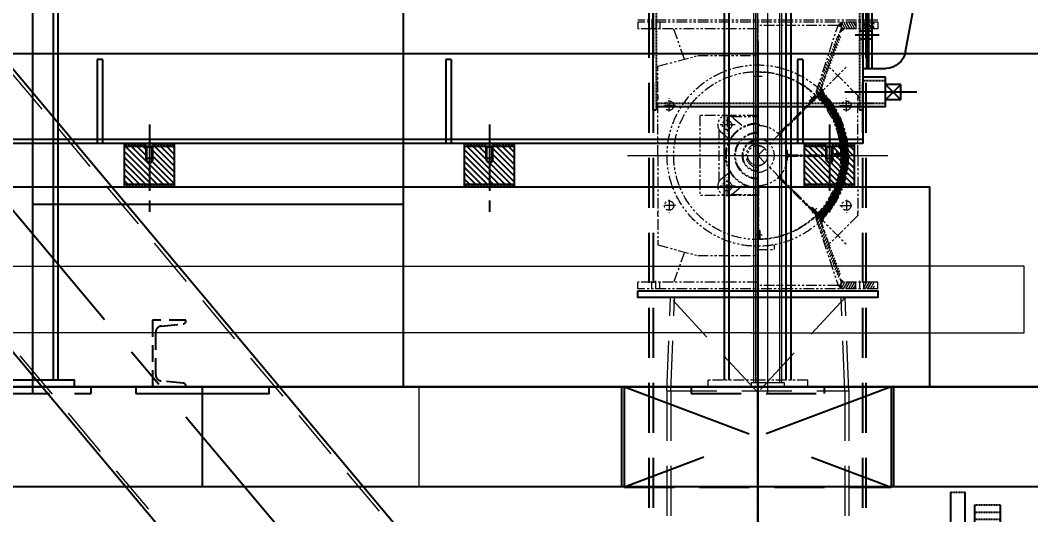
# Model space of a CAD drawing. Header units: millimetres. Extents: x -243837 to -5443, y 40 to 285140.
# Drawn here: x -192116 to -190600, y 128350 to 129092 of the extents above; entities that cross this region are included whole.
import ezdxf

# ---------------------------------------------------------------- set-up
doc = ezdxf.new("R2010")
doc.units = ezdxf.units.MM
for name, pattern in [('0', [0]), ('CENTER', [50.8, 31.75, -6.35, 6.35, -6.35]), ('CENTER2', [1.125, 0.75, -0.125, 0.125, -0.125]), ('HIDDEN', [0.375, 0.25, -0.125]), ('HIDDEN2', [0.1875, 0.125, -0.0625]), ('PHANTOM', [63.5, 31.75, -6.35, 6.35, -6.35, 6.35, -6.35]), ('PHANTOM2', [1.25, 0.625, -0.125, 0.125, -0.125, 0.125, -0.125])]:
    doc.linetypes.add(name, pattern=pattern)
for name, color, linetype, lineweight in [('CEN', 1, 'CENTER', 9), ('OD-44.45NB PIPE', 30, 'Continuous', 13), ('R- PHANTOM', 3, 'PHANTOM', 9), ('R-CENTER', 1, 'CENTER2', 5), ('R-OBJECT', 2, 'Continuous', 20), ('sheet BORDER', 253, 'Continuous', 13)]:
    doc.layers.add(name, color=color, linetype=linetype, lineweight=lineweight)
for name, color, linetype in [('center', 1, 'CENTER2'), ('LA', 2, 'Continuous'), ('M_CENTERLINE', 4, 'CENTER'), ('M_HATCH', 8, 'Continuous'), ('M_HID', 3, 'HIDDEN2'), ('M_VIS', 2, 'Continuous'), ('MEC10CEN', 1, 'CENTER'), ('MEC10PHA2', 251, 'PHANTOM2'), ('MEC20CEN2', 1, 'CENTER2'), ('object', 4, 'Continuous'), ('object line', 4, 'Continuous')]:
    doc.layers.add(name, color=color, linetype=linetype)
doc.styles.add('KA', font='romans.shx', dxfattribs={"width": 0.7})
doc.dimstyles.new('rakesh$0', dxfattribs={"dimscale": 160, "dimtxt": 2.5, "dimasz": 1, "dimexe": 0.8, "dimexo": 0.8, "dimgap": 1, "dimtad": 1, "dimdec": 0, "dimzin": 0, "dimdsep": 46, "dimtxsty": 'KA', "dimblk": 'OBLIQUE', "dimcen": 1.5, "dimclrd": 1, "dimclre": 1, "dimclrt": 2, "dimadec": 0, "dimazin": 0, "dimtfac": 1, "dimtdec": 0, "dimtmove": 0, "dimatfit": 2, "dimfxl": 1, "dimtolj": 1, "dimtzin": 0, "dimlwd": -1, "dimlwe": -1, "dimarcsym": 1})
pattern_1 = [(45, (-145750.466, -22858.6535), (-2.24506403, 2.24506403), [])]

# ---------------------------------------------------------------- blocks, each defined once
blk = doc.blocks.new('A$C1CAE5781')
at = {"layer": 'MEC10PHA2'}
for p, q in [((-209.8, -162.9), (-209.8, 234.4)), ((-209.8, 234.4), (-188.3, 234.4)), ((-188.3, -162.9), (-188.3, 234.4)), ((188.3, -162.9), (188.3, 234.4)), ((209.8, 234.4), (188.3, 234.4)), ((209.8, -162.9), (209.8, 234.4)), ((135.2, -57.6), (135.2, 215.4)), ((173.6, 215.4), (135.2, 215.4)), ((173.6, -57.6), (173.6, 215.4)), ((173.6, 204.6), (135.2, 204.6)), ((-135.2, -27.8), (-135.2, 185.7)), ((-122.3, 185.7), (-135.2, 185.7)), ((-122.3, -27.8), (-122.3, 185.7)), ((122.3, -27.8), (122.3, 185.7)), ((122.3, 185.7), (135.2, 185.7)), ((122.3, 185.7), (135.2, 185.7)), ((173.6, 193.8), (135.2, 193.8)), ((173.6, 183), (135.2, 183)), ((173.6, 172.2), (135.2, 172.2)), ((-33.2, 138.8), (-111.2, 164.3)), ((33.2, 138.8), (111.2, 164.3)), ((173.6, 161.4), (135.2, 161.4)), ((173.6, 150.5), (135.2, 150.5)), ((173.6, 139.7), (135.2, 139.7)), ((-29.5, 133.7), (-29.5, 24.2)), ((29.5, 133.7), (29.5, 24.2)), ((173.6, 128.9), (135.2, 128.9)), ((249, 122.6), (254.4, 122.6)), ((249, -10.1), (249, 122.6)), ((254.4, 122.6), (276, 101)), ((303.1, 122.6), (281.4, 101)), ((308.5, 122.6), (303.1, 122.6)), ((308.5, -10.1), (308.5, 122.6)), ((173.6, 118.1), (135.2, 118.1)), ((173.6, 107.3), (135.2, 107.3)), ((259.8, -10.1), (259.8, 117.2)), ((270.6, -10.1), (270.6, 106.4)), ((286.8, -10.1), (286.8, 106.4)), ((297.6, -10.1), (297.6, 117.2)), ((-219.4, 55.9), (-219.4, 102)), ((-209.8, 102), (-219.4, 102)), ((-135.2, 91.4), (-188.3, 91.4)), ((-18.7, 100.9), (-29.5, 100.9)), ((-18.7, 100.9), (-18.7, 57)), ((18.7, 100.9), (18.7, 57)), ((18.7, 100.9), (29.5, 100.9)), ((173.6, 96.5), (135.2, 96.5)), ((276, 101), (278.7, 101)), ((276, -10.1), (276, 101)), ((281.4, 101), (278.7, 101)), ((281.4, -10.1), (281.4, 101)), ((162.5, 78.9), (-221.7, 78.9)), ((173.6, 85.6), (135.2, 85.6)), ((-135.2, 66.5), (-188.3, 66.5)), ((173.6, 74.8), (135.2, 74.8)), ((173.6, 64), (135.2, 64)), ((-209.8, 55.9), (-219.4, 55.9)), ((-18.7, 57), (-29.5, 57)), ((18.7, 57), (29.5, 57)), ((173.6, 53.2), (135.2, 53.2)), ((173.6, 42.4), (135.2, 42.4)), ((173.6, 31.5), (135.2, 31.5)), ((-33.2, 19.1), (-111.2, -6.4)), ((33.2, 19.1), (111.2, -6.4)), ((173.6, 20.7), (135.2, 20.7)), ((56.8, 0), (-56.8, 0)), ((-56.8, 0), (-56.8, -10.8)), ((56.8, 0), (56.8, -10.8)), ((173.6, 9.9), (135.2, 9.9)), ((233.1, 14.9), (209.8, 14.9)), ((233.1, -35), (233.1, 14.9)), ((308.5, -10.1), (308.5, 0.8)), ((308.5, 0.8), (316, 0.8)), ((56.8, -10.8), (-56.8, -10.8)), ((173.6, -0.9), (135.2, -0.9)), ((173.6, -11.7), (135.2, -11.7)), ((200.4, -10.1), (332.5, -10.1)), ((209.8, -4.7), (249, -4.7)), ((249, -10.1), (249, -142.7)), ((259.8, -10.1), (259.8, -137.3)), ((270.6, -10.1), (270.6, -126.5)), ((276, -10.1), (276, -121.1)), ((281.4, -10.1), (281.4, -121.1)), ((286.8, -10.1), (286.8, -126.5)), ((297.6, -10.1), (297.6, -137.3)), ((308.5, -4.7), (316, -4.7)), ((308.5, -10.1), (308.5, -142.7)), ((308.5, -10.1), (308.5, -20.9)), ((317.1, -10.1), (317.1, -2)), ((317.1, -10.1), (317.1, -18.2)), ((-122.3, -27.8), (-135.2, -27.8)), ((-122.3, -21.8), (-122.3, -27.8)), ((122.3, -21.8), (122.3, -27.8)), ((122.3, -27.8), (135.2, -27.8)), ((173.6, -22.5), (135.2, -22.5)), ((209.8, -15.4), (249, -15.4)), ((308.5, -15.5), (316, -15.5)), ((308.5, -20.9), (316, -20.9)), ((173.6, -33.4), (135.2, -33.4)), ((173.6, -44.2), (135.2, -44.2)), ((233.1, -35), (209.8, -35)), ((233.1, -57.6), (-233.1, -57.6)), ((-233.1, -57.6), (-233.1, -75.6)), ((-223.6, -66.6), (-223.6, -53.6)), ((-209.8, -49.3), (-221.9, -49.3)), ((-209.8, -57.9), (-221.9, -57.9)), ((-209.8, -66.6), (-209.8, -49.3)), ((173.6, -55), (135.2, -55)), ((209.8, -66.6), (209.8, -49.3)), ((209.8, -49.3), (221.9, -49.3)), ((209.8, -57.9), (221.9, -57.9)), ((223.6, -66.6), (223.6, -53.6)), ((233.1, -57.6), (233.1, -75.6)), ((233.1, -75.6), (-233.1, -75.6)), ((-223.6, -66.6), (-223.6, -79.5)), ((-209.8, -75.2), (-221.9, -75.2)), ((-209.8, -66.6), (-209.8, -83.9)), ((-24.5, -107.1), (0, -66.6)), ((24.5, -107.1), (0, -66.6)), ((209.8, -66.6), (209.8, -83.9)), ((209.8, -75.2), (221.9, -75.2)), ((223.6, -66.6), (223.6, -79.5)), ((-209.8, -83.9), (-221.9, -83.9)), ((209.8, -83.9), (221.9, -83.9)), ((-188.3, -98.3), (-61.1, -98.3)), ((-170.8, -139.3), (-170.8, -98.3)), ((-166.1, -139.3), (-166.1, -98.3)), ((-61.1, -98.3), (-61.1, -139.3)), ((-61.1, -103.1), (-24.5, -113.9)), ((61.1, -103.1), (24.5, -113.9)), ((188.3, -98.3), (61.1, -98.3)), ((61.1, -98.3), (61.1, -139.3)), ((166.1, -139.3), (166.1, -98.3)), ((170.8, -139.3), (170.8, -98.3)), ((-230.9, -118.8), (-31.2, -118.8)), ((-217.1, -109.2), (-209.8, -109.2)), ((-217.1, -109.2), (-217.1, -128.4)), ((-24.5, -107.1), (-24.5, -153.9)), ((24.5, -107.1), (24.5, -153.9)), ((230.9, -118.8), (31.2, -118.8)), ((217.1, -109.2), (209.8, -109.2)), ((217.1, -109.2), (217.1, -128.4)), ((254.4, -142.7), (276, -121.1)), ((276, -121.1), (278.7, -121.1)), ((281.4, -121.1), (278.7, -121.1)), ((278.7, -121.1), (278.7, -134)), ((303.1, -142.7), (281.4, -121.1)), ((-217.1, -128.4), (-209.8, -128.4)), ((-61.1, -134.5), (-24.5, -123.7)), ((61.1, -134.5), (24.5, -123.7)), ((217.1, -128.4), (209.8, -128.4)), ((-188.3, -139.3), (-61.1, -139.3)), ((188.3, -139.3), (61.1, -139.3)), ((249, -142.7), (254.4, -142.7)), ((308.5, -142.7), (303.1, -142.7)), ((-209.8, -162.9), (-188.3, -162.9)), ((24.5, -153.9), (-24.5, -153.9)), ((-9.5, -153.9), (-9.5, -216.9)), ((9.5, -153.9), (9.5, -216.9)), ((209.8, -162.9), (188.3, -162.9)), ((278.7, -163.5), (278.7, -168.7)), ((-152.4, -176.1), (-152.4, -293.9)), ((-64.2, -176.1), (-152.4, -176.1)), ((-64.2, -176.1), (-64.2, -523.3)), ((-54.8, -176.1), (-54.8, -523.3)), ((64.2, -176.1), (-54.8, -176.1)), ((54.8, -176.1), (54.8, -523.3)), ((64.2, -176.1), (101.4, -176.1)), ((64.2, -176.1), (64.2, -523.3)), ((278.7, -198.3), (278.7, -204.6)), ((-136.9, -293.9), (-136.9, -217)), ((-136.9, -217), (-131.4, -217)), ((-131.4, -217), (-109.8, -238.6)), ((-126, -293.9), (-126, -222.4)), ((-82.8, -217), (-104.4, -238.6)), ((-88.2, -293.9), (-88.2, -222.4)), ((-77.4, -217), (-82.8, -217)), ((-77.4, -293.9), (-77.4, -217)), ((-9.5, -216.9), (-54.8, -216.9)), ((9.5, -216.9), (54.8, -216.9)), ((-115.2, -293.9), (-115.2, -233.2)), ((-109.8, -293.9), (-109.8, -238.6)), ((-109.8, -238.6), (-107.1, -238.6)), ((-104.4, -238.6), (-107.1, -238.6)), ((-104.4, -293.9), (-104.4, -238.6)), ((-99, -293.9), (-99, -233.2)), ((0, -235.8), (-54.8, -235.8)), ((0, -235.8), (54.8, -235.8)), ((278.7, -234.1), (278.7, -238.2)), ((278.7, -267.7), (278.7, -271.8)), ((196.7, -278.4), (196.7, -419)), ((-64.2, -293.9), (-152.4, -293.9)), ((-136.9, -349.7), (-136.9, -293.9)), ((-126, -349.7), (-126, -293.9)), ((-115.2, -349.7), (-115.2, -293.9)), ((-109.8, -349.7), (-109.8, -293.9)), ((-104.4, -349.7), (-104.4, -293.9)), ((-99, -349.7), (-99, -293.9)), ((-88.2, -349.7), (-88.2, -293.9)), ((-77.4, -349.7), (-77.4, -293.9)), ((-54.8, -302.4), (-64.2, -302.4)), ((-32.4, -290), (-35.5, -409.4)), ((-27.1, -290), (-30.3, -409.4)), ((-16.4, -291.1), (-19.5, -410.5)), ((18.6, -302.4), (-16.7, -302.4)), ((18.9, -290), (15.8, -409.4)), ((41, -290.9), (37.9, -410.3)), ((54.8, -301.4), (40.7, -302.4)), ((278.7, -301.3), (278.7, -302)), ((278.7, -331.5), (278.7, -340.8)), ((-145.5, -349.7), (-145.5, -341.6)), ((-136.9, -338.9), (-144.4, -338.9)), ((-136.9, -344.3), (-144.4, -344.3)), ((-136.9, -349.7), (-136.9, -338.9)), ((-28.8, -349.7), (-160.9, -349.7)), ((-145.5, -349.7), (-145.5, -357.8)), ((-136.9, -355.1), (-144.4, -355.1)), ((-136.9, -360.5), (-144.4, -360.5)), ((-136.9, -349.7), (-136.9, -482.3)), ((-136.9, -349.7), (-136.9, -360.5)), ((-126, -349.7), (-126, -476.9)), ((-115.2, -349.7), (-115.2, -466.1)), ((-109.8, -349.7), (-109.8, -460.7)), ((-104.4, -349.7), (-104.4, -460.7)), ((-99, -349.7), (-99, -466.1)), ((-88.2, -349.7), (-88.2, -476.9)), ((-77.4, -349.7), (-77.4, -482.3)), ((-54.8, -398.9), (-64.2, -398.9)), ((16, -398.9), (-19.2, -398.9)), ((54.8, -397.9), (38.2, -398.9)), ((-131.4, -482.3), (-109.8, -460.7)), ((-109.8, -460.7), (-107.1, -460.7)), ((-107.1, -460.7), (-107.1, -473.6)), ((-104.4, -460.7), (-107.1, -460.7)), ((-82.8, -482.3), (-104.4, -460.7)), ((-136.9, -482.3), (-131.4, -482.3)), ((-77.4, -482.3), (-82.8, -482.3)), ((-107.1, -503.1), (-107.1, -508.4)), ((64.2, -523.3), (-64.2, -523.3)), ((64.2, -523.3), (101.4, -523.3)), ((64.2, -523.3), (101.4, -523.3)), ((-107.1, -537.9), (-107.1, -544.2)), ((25.8, -557.8), (-25.8, -557.8)), ((-25.8, -557.8), (-16.8, -567.3)), ((25.8, -557.8), (16.8, -567.3)), ((-107.1, -573.7), (-107.1, -577.8)), ((16.8, -567.3), (-16.8, -567.3)), ((-107.1, -607.3), (-107.1, -611.4)), ((-107.1, -640.9), (-107.1, -641.6)), ((-107.1, -671.1), (-107.1, -680.4))]:
    blk.add_line(p, q, dxfattribs=at)
blk.add_circle((0, -435.5), 14.3, dxfattribs=at)
for centre, radius, start, end in [((-106.1, 179.7), 16.2, 180, 251.4615), ((106.1, 179.7), 16.2, 288.5385, 0), ((-34.9, 133.7), 5.41, 0, 71.4615), ((34.9, 133.7), 5.41, 108.5385, 180), ((-34.9, 24.2), 5.41, 288.5385, 0), ((34.9, 24.2), 5.41, 180, 251.4615), ((313.2, -2), 3.92, 316.3972, 43.6028), ((-106.1, -21.8), 16.2, 108.5385, 180), ((106.1, -21.8), 16.2, 0, 71.4615), ((303.1, -10.1), 14.1, 337.3801, 22.6199), ((313.2, -18.2), 3.92, 316.3972, 43.6028), ((-217.3, -66.6), 18.2, 150.3015, 209.6985), ((-217.4, -53.6), 6.27, 136.3972, 223.6028), ((-201.1, -66.6), 22.5, 157.3801, 202.6199), ((217.4, -53.6), 6.27, 316.3972, 43.6028), ((201.1, -66.6), 22.5, 337.3801, 22.6199), ((217.3, -66.6), 18.2, 330.3015, 29.6985), ((-217.4, -79.5), 6.27, 136.3972, 223.6028), ((217.4, -79.5), 6.27, 316.3972, 43.6028), ((297.4, -148.8), 23.8, 141.7803, 218.2197), ((260, -148.8), 23.8, 321.7803, 38.2197), ((93, -279.4), 103.6, 359.4522, 85.379), ((297.4, -183.5), 23.8, 141.7803, 218.2197), ((260, -183.5), 23.8, 321.7803, 38.2197), ((297.4, -219.3), 23.8, 141.7803, 218.2197), ((260, -219.3), 23.8, 321.7803, 38.2197), ((297.4, -252.9), 23.8, 141.7803, 218.2197), ((260, -252.9), 23.8, 321.7803, 38.2197), ((297.4, -286.5), 23.8, 141.7803, 218.2197), ((260, -286.5), 23.8, 321.7803, 38.2197), ((297.4, -316.7), 23.8, 141.7803, 218.2197), ((260, -316.7), 23.8, 321.7803, 38.2197), ((-141.6, -341.6), 3.92, 136.3972, 223.6028), ((-131.4, -349.7), 14.1, 157.3801, 202.6199), ((-141.6, -357.8), 3.92, 136.3972, 223.6028), ((93, -420), 103.6, 274.621, 0.5478), ((132.1, -522.8), 161.7, 151.5131, 192.5018), ((-132.1, -522.8), 161.7, 347.4982, 28.4869), ((-88.4, -488.4), 23.8, 141.7803, 218.2197), ((-125.8, -488.4), 23.8, 321.7803, 38.2197), ((-88.4, -523.1), 23.8, 141.7803, 218.2197), ((-125.8, -523.1), 23.8, 321.7803, 38.2197), ((-88.4, -558.9), 23.8, 141.7803, 218.2197), ((-125.8, -558.9), 23.8, 321.7803, 38.2197), ((-47.9, -536.5), 43.8, 274.3602, 315.2934), ((-5.7, -570.5), 22.7, 284.5991, 8.0393), ((-88.4, -592.5), 23.8, 141.7803, 218.2197), ((-125.8, -592.5), 23.8, 321.7803, 38.2197), ((0, -640), 74.6, 126.6708, 341.5371), ((0, -640), 47.5, 90, 351.4074), ((-88.4, -626.1), 23.8, 141.7803, 218.2197), ((-125.8, -626.1), 23.8, 321.7803, 38.2197), ((68.7, -656.3), 23.6, 44.7252, 157.0662), ((-88.4, -656.3), 23.8, 141.7803, 218.2197), ((-125.8, -656.3), 23.8, 321.7803, 38.2197), ((108.7, -670.5), 38.6, 127.0548, 169.7068)]:
    blk.add_arc(centre, radius, start, end, dxfattribs=at)
at = {"layer": 'MEC20CEN2'}
for p, q in [((0, -739.3), (0, 322.2)), ((243.4, -349.7), (-109.4, -349.7)), ((99.4, -640), (-111.9, -640))]:
    blk.add_line(p, q, dxfattribs=at)
blk = doc.blocks.new('_Oblique')
at = {"color": 0, "linetype": 'ByBlock', "lineweight": -2}
blk.add_line((-0.5, -0.5), (0.5, 0.5), dxfattribs=at)
blk = doc.blocks.new('*D228')
at = {"layer": 'DEFPOINTS', "color": 0, "ltscale": 10, "transparency": 16777216}
for p in [(-191009.9, 127989.4), (-191009.9, 115545.1, -13.1), (-108009.9, 113403.9)]:
    blk.add_point(p, dxfattribs=at)
at = {"layer": 'R-OBJECT', "color": 1, "ltscale": 10, "transparency": 16777216}
for p, q in [((-191009.9, 115673.1), (-191009.9, 128181.4)), ((-108009.9, 113531.9), (-108009.9, 128181.4)), ((-108009.9, 127989.4), (-191009.9, 127989.4))]:
    blk.add_line(p, q, dxfattribs=at)
at = {"layer": 'R-OBJECT', "color": 1, "ltscale": 10, "transparency": 16777216, "xscale": 160, "yscale": 160, "zscale": 160, "rotation": 180}
blk.add_blockref('_Oblique', (-191009.9, 127989.4), dxfattribs=at)
at = {"layer": 'R-OBJECT', "color": 1, "ltscale": 10, "transparency": 16777216, "xscale": 160, "yscale": 160, "zscale": 160}
blk.add_blockref('_Oblique', (-108009.9, 127989.4), dxfattribs=at)
at = {"layer": 'R-OBJECT', "color": 2, "ltscale": 10, "transparency": 16777216, "insert": (-149509.9, 128349.4), "char_height": 400, "attachment_point": 5, "style": 'KA'}
blk.add_mtext('\\A1;83000', dxfattribs=at)
blk = doc.blocks.new('A$C0F2A3972')
at = {"layer": 'CEN'}
for p, q in [((-157.5, -1934.2), (-157.5, -1921.3)), ((157.5, -1934.2), (157.5, -1921.3))]:
    blk.add_line(p, q, dxfattribs=at)
blk = doc.blocks.new('A$C14590EE7')
at = {"layer": 'M_HATCH'}
h = blk.add_hatch(dxfattribs=at)
h.set_pattern_fill('ANSI31', color=8, scale=25, style=0)
h.set_pattern_definition([(135, (657.2017, 526.443), (2.209709, 2.209709), [])])
h.paths.add_polyline_path([(5.9, -4), (37.5, -4), (37.5, 0), (5.9, 0)])
h.paths.add_polyline_path([(-37.5, 0), (-37.5, -4), (-5.9, -4), (-5.9, 0)])
h = blk.add_hatch(dxfattribs=at)
h.set_pattern_fill('ANSI31', color=8, scale=50, angle=90, style=0)
h.set_pattern_definition([(45, (657.202, 533.443), (4.419417, -4.419417), [])])
h.paths.add_polyline_path([(37.5, -4), (37.5, -61), (0, -61), (0, -29.9), (4, -27), (5, -22), (5, -4)])
h.paths.add_polyline_path([(-37.5, -4), (-5, -4), (-5, -22), (-4, -27), (0, -29.9), (0, -61), (-37.5, -61)])
h = blk.add_hatch(dxfattribs=at)
h.set_pattern_fill('ANSI31', color=8, scale=25, style=0)
h.set_pattern_definition([(135, (930.6763, 627.6788), (2.209709, 2.209709), [])])
h.paths.add_polyline_path([(0, -61), (0, -65), (-37.5, -65), (-37.5, -61)])
h.paths.add_polyline_path([(37.5, -65), (37.5, -61), (0, -61), (0, -65)])
at = {"color": 8, "linetype": 'CENTER', "ltscale": 3}
blk.add_line((0, 28.8), (0, -102.5), dxfattribs=at)
at = {"layer": 'M_VIS', "color": 8}
for p, q in [((-37.5, -65), (-37.5, 0)), ((37.5, 0), (-37.5, 0)), ((-5.9, -4), (-5.9, 0)), ((5.9, -4), (5.9, 0)), ((37.5, -65), (37.5, 0)), ((37.5, -4), (-37.5, -4)), ((-5, -22), (-5, -4)), ((-4, -5), (-5, -4)), ((-4, -27), (-4, -5)), ((4, -5), (-4, -5)), ((4, -5), (5, -4)), ((4, -27), (4, -5)), ((5, -22), (5, -4)), ((5, -22), (-5, -22)), ((-5, -22), (-4, -27)), ((4, -27), (-4, -27)), ((-4, -27), (0, -29.9)), ((4, -27), (0, -29.9)), ((4, -27), (5, -22)), ((37.5, -61), (-37.5, -61)), ((37.5, -65), (-37.5, -65))]:
    blk.add_line(p, q, dxfattribs=at)
blk = doc.blocks.new('A$C73B47866')
blk.add_lwpolyline([(643, 0), (2473, 0), (2473, 300), (643, 300)], close=True)
at = {"layer": 'M_CENTERLINE', "color": 1, "linetype": 'CENTER', "ltscale": 15}
blk.add_line((900.5, 1852), (900.5, 0), dxfattribs=at)
at = {"layer": 'M_CENTERLINE', "linetype": 'CENTER', "ltscale": 3.5}
for p, q in [((718.4, 527.8), (754.3, 527.8)), ((661.6, 442.1), (770, 442.1)), ((793, 391.8), (793, 293.9)), ((1303, 391.8), (1303, 293.9)), ((1813, 391.8), (1813, 293.9))]:
    blk.add_line(p, q, dxfattribs=at)
at = {"layer": 'M_HID'}
for p, q in [((748, 1702), (748, 415)), ((1053, 1702), (1053, 415)), ((729, 533.8), (748, 533.8)), ((729, 521.8), (748, 521.8)), ((708.7, 459), (743, 459)), ((708.7, 425), (743, 425)), ((728, 425), (1053, 425))]:
    blk.add_line(p, q, dxfattribs=at)
at = {"layer": 'M_VIS'}
for p, q in [((743, 1696), (743, 365)), ((1058, 1696), (1058, 415)), ((729, 477.8), (729, 860)), ((734, 477.8), (734, 860.1)), ((737, 477.8), (737, 860.2)), ((678.9, 503), (620.5, 810)), ((833, 491), (833, 365)), ((833, 491), (841, 491)), ((841, 491), (841, 365)), ((1360.5, 491), (1360.5, 365)), ((1360.5, 491), (1368.5, 491)), ((1368.5, 491), (1368.5, 365)), ((1883.3, 491), (1883.3, 365)), ((1883.3, 491), (1891.3, 491)), ((1891.3, 491), (1891.3, 365)), ((743, 477.8), (708.5, 477.8)), ((708.7, 464.4), (743, 464.4)), ((708.7, 420), (708.7, 464.4)), ((685.7, 453.6), (708.7, 453.6)), ((685.7, 430.5), (708.7, 453.6)), ((685.7, 453.6), (708.7, 430.5)), ((685.7, 430.5), (685.7, 453.6)), ((708.7, 430.5), (708.7, 453.6)), ((685.7, 430.5), (708.7, 430.5)), ((708.7, 420), (743, 420)), ((728, 420), (1053, 420)), ((743, 415), (748, 415)), ((1053, 415), (1058, 415)), ((743, 371), (2400.7, 371)), ((743, 365), (2400.7, 365))]:
    blk.add_line(p, q, dxfattribs=at)
blk.add_arc((708.5, 507.8), 30, 189.3365, 270, dxfattribs=at)
at = {"layer": 'M_CENTERLINE'}
for p in [(793, 365), (1303, 365), (1813, 365)]:
    blk.add_blockref('A$C14590EE7', p, dxfattribs=at)
blk = doc.blocks.new('A$C079E31C2')
at = {"layer": 'R- PHANTOM', "ltscale": 0.5}
h = blk.add_hatch(color=7, dxfattribs=at)
h.paths.add_polyline_path([(1827.5, 697.3), (1823, 692.3), (1827.5, 690.5)])
h.paths.add_polyline_path([(1832.3, 687.3), (1827.5, 687.3), (1825.7, 682.5)])
h = blk.add_hatch(dxfattribs=at)
h.set_pattern_fill('ANSI31', angle=75, style=0)
h.set_pattern_definition([(120, (-151911.6498, 6467.9016), (-2.74963066, -1.5875), [])])
h.paths.add_polyline_path([(1849.5, 687.3), (1849.5, 697.3), (1827.5, 697.3), (1827.5, 687.3)])
h.paths.add_polyline_path([(1877.5, 687.3), (1877.5, 697.3), (1861.5, 697.3), (1861.5, 687.3)])
h = blk.add_hatch(dxfattribs=at)
h.set_pattern_fill('ANSI31', angle=75, style=0)
h.set_pattern_definition([(120, (-151911.6498, 6455.4016), (-2.74963066, -1.5875), [])])
h.paths.add_polyline_path([(1827.5, 674.8), (1827.5, 678), (1823, 679.8), (1805.7, 634), (1810.4, 629.3)])
h.paths.add_polyline_path([(1810.4, 629.3), (1805.7, 634), (1792.6, 599.1, -0.012023), (1797.4, 594.6)])
h.paths.add_polyline_path([(1797.4, 594.6, 0.012023), (1792.6, 599.1), (1790.1, 592.5), (1795.9, 590.6)])
h = blk.add_hatch(dxfattribs=at)
h.set_pattern_fill('ANSI31', style=0)
h.set_pattern_definition(pattern_1)
h.paths.add_polyline_path([(1703.5, 615.9), (1702.5, 615.9), (1702.5, 542.2, -0.005788), (1703.5, 542.2)])
h.paths.add_polyline_path([(1703.5, 622.2, 0.002083), (1702.5, 622.2), (1702.5, 615.9), (1703.5, 615.9)])
h = blk.add_hatch(color=7, dxfattribs=at)
h.paths.add_polyline_path([(1795.9, 590.6), (1790.1, 592.5), (1791.6, 586.3)])
h.paths.add_polyline_path([(1798.7, 598.1), (1797.4, 594.6, -0.01327), (1802.4, 589.5)])
h = blk.add_hatch(dxfattribs=at)
h.set_pattern_fill('ANSI31', scale=0.5, angle=75, style=0)
h.set_pattern_definition([(120, (-145803.2937, 8212.8236), (-1.374815329, -0.79375), [])])
h.paths.add_polyline_path([(1821, 564), (1812.3, 559.1, -0.129021), (1828.5, 497.2), (1838.5, 497.2, 0.129021)])
h.paths.add_polyline_path([(1798.7, 593.4), (1791.6, 586.3, -0.068142), (1812.3, 559.1), (1821, 564, 0.068142)])
h = blk.add_hatch(dxfattribs=at)
h.set_pattern_fill('ANSI31', angle=45, style=0)
h.set_pattern_definition([(90, (-119831.4206, -20373.516), (-3.175, 2e-16), [])])
h.paths.add_polyline_path([(1785.7, 581.9), (1733.6, 529.7, -0.005788), (1734.3, 529), (1786.5, 581.2)])
h.paths.add_polyline_path([(1786.5, 581.2), (1734.3, 529, -0.005788), (1735, 528.3), (1787.2, 580.4)])
h = blk.add_hatch(dxfattribs=at)
h.set_pattern_fill('ANSI31', scale=0.520833, angle=45, style=0)
h.set_pattern_definition([(90, (-135542.539, 8793.3567), (-1.653645833, 1e-16), [])])
h.paths.add_polyline_path([(1788.7, 587.8), (1784.2, 583.4), (1785.7, 581.9), (1790.2, 586.3, 0.004167)])
h.paths.add_polyline_path([(1784.2, 583.4), (1779.8, 579), (1781.3, 577.5), (1785.7, 581.9)])
for points in [[(1705.4, 542.1, 0.010211), (1703.5, 542.2), (1703.5, 545.4)], [(1735.9, 532), (1732.2, 531, -0.010211), (1733.6, 529.7)], [(1736.3, 526.9, 0.010211), (1735, 528.3), (1737.3, 530.6)], [(1750.7, 498.2), (1747.4, 500.1, -0.010211), (1747.5, 498.2)], [(1747.4, 494.3, 0.010211), (1747.5, 496.2), (1750.7, 496.2)], [(1732.2, 463.4, 0.010211), (1733.6, 464.7), (1735.9, 462.4)], [(1737.3, 463.8), (1736.3, 467.5, -0.010211), (1735, 466.1)], [(1703.5, 449), (1705.4, 452.3, -0.010211), (1703.5, 452.2)]]:
    blk.add_hatch(color=7, dxfattribs=at).paths.add_polyline_path(points)
h = blk.add_hatch(dxfattribs=at)
h.set_pattern_fill('ANSI31', style=0)
h.set_pattern_definition(pattern_1)
h.paths.add_polyline_path([(1821.2, 498.2), (1747.5, 498.2, -0.005788), (1747.5, 497.2), (1821.2, 497.2)])
h.paths.add_polyline_path([(1821.2, 497.2), (1747.5, 497.2, -0.005788), (1747.5, 496.2), (1821.2, 496.2)])
h = blk.add_hatch(dxfattribs=at)
h.set_pattern_fill('ANSI31', scale=0.5, angle=75, style=0)
h.set_pattern_definition([(240, (-145803.2937, 11129.1178), (-1.374815329, 0.79375), [])])
h.paths.add_polyline_path([(1821, 430.4), (1812.3, 435.3, 0.129021), (1828.5, 497.2), (1838.5, 497.2, -0.129021)])
h.paths.add_polyline_path([(1798.7, 401), (1791.6, 408.1, 0.068142), (1812.3, 435.3), (1821, 430.4, -0.068142)])
h = blk.add_hatch(dxfattribs=at)
h.set_pattern_fill('ANSI31', scale=0.520833, style=0)
h.set_pattern_definition([(45, (-136235.8109, 8874.8783), (-1.169304182, 1.169304182), [])])
h.paths.add_polyline_path([(1827.5, 500.3), (1821.2, 500.3), (1821.2, 498.2), (1827.5, 498.2, 0.004167)])
h.paths.add_polyline_path([(1821.2, 500.3), (1815, 500.3), (1815, 498.2), (1821.2, 498.2)])
h = blk.add_hatch(dxfattribs=at)
h.set_pattern_fill('ANSI31', angle=-45, style=0)
h.set_pattern_definition([(360, (-165835.2564, -6288.3784), (1e-15, 3.175), [])])
h.paths.add_polyline_path([(1787.2, 414), (1735, 466.1, -0.005788), (1734.3, 465.4), (1786.5, 413.2)])
h.paths.add_polyline_path([(1786.5, 413.2), (1734.3, 465.4, -0.005788), (1733.6, 464.7), (1785.7, 412.5)])
h = blk.add_hatch(dxfattribs=at)
h.set_pattern_fill('ANSI31', angle=-90, style=0)
h.set_pattern_definition([(315, (-168320.394, 19630.667), (2.24506403, 2.24506403), [])])
h.paths.add_polyline_path([(1703.5, 378.5), (1703.5, 452.2, -0.005788), (1702.5, 452.2), (1702.5, 378.5)])
h.paths.add_polyline_path([(1702.5, 378.5), (1702.5, 452.2, -0.005788), (1701.5, 452.2), (1701.5, 378.5)])
h = blk.add_hatch(dxfattribs=at)
h.set_pattern_fill('ANSI31', scale=0.520833, angle=-45, style=0)
h.set_pattern_definition([(360, (-136668.3837, 9422.74), (4e-16, 1.653645833), [])])
h.paths.add_polyline_path([(1793.1, 411), (1788.7, 415.4), (1787.2, 414), (1791.6, 409.5, 0.004167)])
h.paths.add_polyline_path([(1788.7, 415.4), (1784.3, 419.9), (1782.8, 418.4), (1787.2, 414)])
h = blk.add_hatch(color=7, dxfattribs=at)
h.paths.add_polyline_path([(1791.6, 408.1), (1790.1, 401.9), (1795.9, 403.8)])
h.paths.add_polyline_path([(1797.4, 399.8), (1798.7, 396.3), (1802.4, 404.9, -0.01327)])
h = blk.add_hatch(dxfattribs=at)
h.set_pattern_fill('ANSI31', angle=75, style=0)
h.set_pattern_definition([(240, (-151911.6498, 12886.54), (-2.74963066, 1.5875), [])])
h.paths.add_polyline_path([(1827.5, 319.6), (1827.5, 316.4), (1823, 314.6), (1805.7, 360.4), (1810.4, 365.1)])
h.paths.add_polyline_path([(1810.4, 365.1), (1805.7, 360.4), (1792.6, 395.3, 0.012023), (1797.4, 399.8)])
h.paths.add_polyline_path([(1797.4, 399.8, -0.012023), (1792.6, 395.3), (1790.1, 401.9), (1795.9, 403.8)])
h = blk.add_hatch(dxfattribs=at)
h.set_pattern_fill('ANSI31', scale=0.520833, angle=-90, style=0)
h.set_pattern_definition([(315, (-136586.8621, 10116.0119), (1.169304182, 1.169304182), [])])
h.paths.add_polyline_path([(1705.6, 372.2), (1705.6, 378.5), (1703.5, 378.5), (1703.5, 372.2, 0.004167)])
h.paths.add_polyline_path([(1705.6, 378.5), (1705.6, 384.7), (1703.5, 384.7), (1703.5, 378.5)])
h = blk.add_hatch(color=7, dxfattribs=at)
h.paths.add_polyline_path([(1827.5, 304.1), (1823, 302.3), (1827.5, 297.3)])
h.paths.add_polyline_path([(1825.7, 312.1), (1827.5, 307.3), (1832.3, 307.3)])
h = blk.add_hatch(dxfattribs=at)
h.set_pattern_fill('ANSI31', angle=75, style=0)
h.set_pattern_definition([(240, (-151911.6498, 12874.26), (-2.74963066, 1.5875), [])])
h.paths.add_polyline_path([(1827.5, 307.3), (1827.5, 297.3), (1849.5, 297.3), (1849.5, 307.3)])
h.paths.add_polyline_path([(1861.5, 307.3), (1861.5, 297.3), (1877.5, 297.3), (1877.5, 307.3)])
at = {"ltscale": 10}
for p, q in [((1652.5, 160.3, -29.5), (1652.4, 2619.7, -79.5)), ((1659.8, 160.3, -29.5), (1659.7, 2618.5, -79.5)), ((1745.2, 160.3, -29.5), (1745.1, 2618.5, -79.5)), ((1752.5, 160.3, -29.5), (1752.4, 2619.7, -77.6)), ((1717.3, -722.5, -169.4), (-267.8, 1643.2, -169.4)), ((1508.2, -898, -169.4), (-476.9, 1467.8, -169.4)), ((1702.5, 244.3, 0), (1702.5, 150.3, -20.5))]:
    blk.add_line(p, q, dxfattribs=at)
for p, q in [((645.4, 2471.4, -20.5), (645.4, 160.3, -20.5)), ((652.4, 2471.4, -20.5), (652.4, 160.3, -20.5))]:
    blk.add_line(p, q)
at = {"color": 1, "linetype": 'CENTER', "ltscale": 10}
for p, q in [((1701.9, -916.5, -169.4), (-897.5, 2181.4, -169.4)), ((1702.5, 2181.4, -22.6), (1702.5, -4021.6, -22.6)), ((869.7, 0.3, -1749.7), (869.7, 150.3, 0))]:
    blk.add_line(p, q, dxfattribs=at)
at = {"color": 3, "linetype": 'HIDDEN', "ltscale": 300}
for p, q in [((1539.3, 2181.4, -22.6), (1539.3, -3669.8, -22.6)), ((1545.5, 2181.4, -22.6), (1545.5, -3669.8, -22.6)), ((1859.5, 2181.4, -22.6), (1859.5, -3669.8, -22.6)), ((1864.5, 2181.4, -22.6), (1864.5, -3669.8, -22.6)), ((1502.5, 0, -1740.1), (1902.5, 0, -1740.1))]:
    blk.add_line(p, q, dxfattribs=at)
at = {"color": 8, "ltscale": 10}
blk.add_line((3298.5, 150.3, -20.5), (452.5, 150.3, -20.5), dxfattribs=at)
at = {"color": 3, "linetype": 'HIDDEN', "ltscale": 800}
for p, q in [((1502.5, 0, -1740.1), (1502.5, 150.3, 0)), ((1502.5, 150.3, 0), (1902.5, 0, -1740.1)), ((1902.5, 150.3, 0), (1502.5, 0, -1740.1)), ((1902.5, 150.3, 0), (1902.5, 0, -1740.1))]:
    blk.add_line(p, q, dxfattribs=at)
at = {"ltscale": 10, "elevation": 0}
blk.add_lwpolyline([(1522.5, 294.3), (1882.5, 294.3), (1882.5, 284.3), (1522.5, 284.3)], close=True, dxfattribs=at)
at = {"color": 3, "linetype": 'HIDDEN', "ltscale": 100, "elevation": 0}
blk.add_lwpolyline([(844.7, 250.3), (794.7, 250.3), (794.7, 150.3), (844.7, 150.3), (844.7, 151.4, 0.383864), (840.6, 155.9), (807.4, 159.3, -0.383864), (799.4, 168.3), (799.4, 232.3, -0.383864), (807.4, 241.3), (840.6, 244.8, 0.383864), (844.7, 249.2)], format="xyb", close=True, dxfattribs=at)
at = {"elevation": -20.5}
blk.add_lwpolyline([(477.5, 150.3), (677.5, 150.3), (677.5, 160.3), (477.5, 160.3)], close=True, dxfattribs=at)
at = {"color": 3, "linetype": 'HIDDEN', "ltscale": 300}
for points, elevation in [([(452.5, 140.3), (702.5, 140.3), (702.5, 150.3), (452.5, 150.3)], -20.5), ([(1602.5, 140.3), (1802.5, 140.3), (1802.5, 150.3), (1602.5, 150.3)], 0)]:
    blk.add_lwpolyline(points, close=True, dxfattribs=dict(at, elevation=elevation))
at = {"color": 8, "ltscale": 10, "elevation": 0}
blk.add_lwpolyline([(769.7, 140.3), (969.7, 140.3), (969.7, 150.3), (769.7, 150.3)], close=True, dxfattribs=at)
at = {"layer": 'CEN', "ltscale": 15}
blk.add_line((1702.5, 124.9, -29.5), (1702.4, 2900.3, -86.3), dxfattribs=at)
at = {"layer": 'CEN', "color": 1, "ltscale": 15}
blk.add_line((1507.2, 497.2, 0), (1897.8, 497.2, 0), dxfattribs=at)
at = {"layer": 'LA', "color": 3, "linetype": '0'}
for p, q in [((1170.5, 7213.4, -20.5), (1170.5, 150.3, -20.5)), ((614.5, 2471.4, -20.5), (614.5, 140.3, -20.5)), ((1170.5, 423.7, -20.5), (614.5, 423.7, -20.5))]:
    blk.add_line(p, q, dxfattribs=at)
at = {"layer": 'R- PHANTOM', "color": 7, "ltscale": 0.5}
for p, q in [((1882.5, 700.3, 0), (1522.5, 700.3, 0)), ((1849.5, 697.8, 0), (1849.5, 687.3, 0)), ((1882.5, 697.3, 0), (1522.5, 697.3, 0)), ((1522.5, 697.3, 0), (1522.5, 687.3, 0)), ((1702.5, 687.3, 0), (1522.5, 687.3, 0)), ((1543.5, 697.3, 0), (1543.5, 687.3, 0)), ((1549.5, 697.3, 0), (1549.5, 685.2, 0)), ((1555.5, 697.3, 0), (1555.5, 687.3, 0)), ((1592.5, 641.9, 0), (1576.5, 687.3, 0)), ((1702.5, 697.3, 0), (1702.5, 297.3, 0)), ((1702.5, 297.3, 0), (1702.5, 697.3, 0)), ((1702.5, 697.3, 0), (1702.5, 297.3, 0)), ((1823, 692.3, 0), (1702.5, 692.3, 0)), ((1790.1, 592.5, 0), (1823, 692.3, 0)), ((1795.9, 590.6, 0), (1827.5, 687.3, 0)), ((1823, 692.3, 0), (1827.5, 697.3, 0)), ((1823, 692.3, 0), (1827.5, 690.5, 0)), ((1825.7, 682.5, 0), (1832.3, 687.3, 0)), ((1827.5, 697.3, 0), (1827.5, 687.3, 0)), ((1882.5, 687.3, 0), (1827.5, 687.3, 0)), ((1855.5, 697.3, 0), (1855.5, 685.2, 0)), ((1861.5, 697.3, 0), (1861.5, 687.3, 0)), ((1882.5, 697.3, 0), (1882.5, 687.3, 0)), ((1552.5, 631.2, 0), (1612.5, 647.2, 0)), ((1612.5, 647.2, 0), (1702.5, 647.2, 0)), ((1552.5, 497.2, 0), (1552.5, 631.2, 0)), ((1702.5, 497.2, 0), (1836.7, 631.4, 0)), ((1702.5, 622.2, 0), (1702.5, 592.2, 0)), ((1703.5, 541.7, 0), (1703.5, 622.2, 0)), ((1852.5, 587.2, 0), (1810.4, 629.3, 0)), ((1709.2, 615.9, 0), (1695.6, 615.9, 0)), ((1795.9, 590.6, 0), (1790.1, 592.5, 0)), ((1790.1, 592.5, 0), (1791.6, 586.3, 0)), ((1791.6, 586.3, 0), (1798.7, 593.4, 0)), ((1798.7, 598.1, 0), (1802.4, 589.5, 0)), ((1552.5, 587.2, 0), (1552.5, 581.9, 0)), ((1569.5, 563.6, 0), (1569.5, 583.2, 0)), ((1733.2, 529.4, 0), (1790.2, 586.3, 0)), ((1734.7, 527.9, 0), (1791.6, 584.8, 0)), ((1779.8, 579, 0), (1788.7, 587.8, 0)), ((1781.3, 577.5, 0), (1779.8, 579, 0)), ((1788.7, 579, 0), (1781.6, 586, 0)), ((1835.5, 563.6, 0), (1835.5, 583.2, 0)), ((1852.5, 497.2, 0), (1852.5, 587.2, 0)), ((1852.5, 587.2, 0), (1852.5, 581.9, 0)), ((1579.2, 572.2, 0), (1560.7, 572.2, 0)), ((1825.8, 572.2, 0), (1844.3, 572.2, 0)), ((1702.5, 557.2, 0), (1615.5, 557.2, 0)), ((1615.5, 557.2, 0), (1615.5, 437.2, 0)), ((1656.5, 555.8, 0), (1656.5, 530, 0)), ((1662.9, 555.7, 0), (1702.5, 555.7, 0)), ((1666.6, 552.9, 0), (1681.3, 540.6, 0)), ((1668.5, 543.2, 0), (1644, 543.2, 0)), ((1644, 536.8, 0), (1644, 457.5, 0)), ((1646.7, 533.2, 0), (1660.7, 521.6, 0)), ((1703.5, 545.4, 0), (1705.4, 542.1, 0)), ((1735.9, 532, 0), (1732.2, 531, 0)), ((1737.3, 530.6, 0), (1736.3, 526.9, 0)), ((1821.2, 494.1, 0), (1821.2, 504.1, 0)), ((1552.5, 497.2, 0), (1552.5, 363.2, 0)), ((1702.5, 497.2, 0), (1836.7, 363, 0)), ((1747, 498.2, 0), (1827.5, 498.2, 0)), ((1747, 496.2, 0), (1827.5, 496.2, 0)), ((1750.7, 498.2, 0), (1747.4, 500.1, 0)), ((1750.7, 496.2, 0), (1747.4, 494.3, 0)), ((1815, 498.2, 0), (1815, 500.3, 0)), ((1815, 500.3, 0), (1827.5, 500.3, 0)), ((1852.5, 497.2, 0), (1852.5, 407.2, 0)), ((1646.7, 461.2, 0), (1660.7, 472.8, 0)), ((1656.5, 438.6, 0), (1656.5, 464.4, 0)), ((1735.9, 462.4, 0), (1732.2, 463.4, 0)), ((1733.2, 465, 0), (1790.2, 408.1, 0)), ((1734.7, 466.5, 0), (1791.6, 409.5, 0)), ((1737.3, 463.8, 0), (1736.3, 467.5, 0)), ((1668.5, 451.2, 0), (1644, 451.2, 0)), ((1666.6, 441.5, 0), (1681.3, 453.7, 0)), ((1701.5, 448.8, 0), (1701.5, 372.2, 0)), ((1703.5, 449, 0), (1705.4, 452.3, 0)), ((1703.5, 452.2, 0), (1703.5, 372.2, 0)), ((1569.5, 430.8, 0), (1569.5, 411.2, 0)), ((1702.5, 437.2, 0), (1615.5, 437.2, 0)), ((1662.9, 438.7, 0), (1702.5, 438.7, 0)), ((1835.5, 430.8, 0), (1835.5, 411.2, 0)), ((1552.5, 407.2, 0), (1552.5, 412.5, 0)), ((1579.2, 422.2, 0), (1560.7, 422.2, 0)), ((1782.8, 418.4, 0), (1784.3, 419.9, 0)), ((1784.3, 419.9, 0), (1793.1, 411, 0)), ((1784.3, 411, 0), (1791.3, 418.1, 0)), ((1825.8, 422.2, 0), (1844.3, 422.2, 0)), ((1852.5, 407.2, 0), (1852.5, 412.5, 0)), ((1790.1, 401.9, 0), (1791.6, 408.1, 0)), ((1795.9, 403.8, 0), (1790.1, 401.9, 0)), ((1790.1, 401.9, 0), (1823, 302.3, 0)), ((1791.6, 408.1, 0), (1798.7, 401, 0)), ((1795.9, 403.8, 0), (1827.5, 307.3, 0)), ((1798.7, 396.3, 0), (1802.4, 404.9, 0)), ((1852.5, 407.2, 0), (1810.4, 365.1, 0)), ((1703.5, 384.7, 0), (1705.6, 384.7, 0)), ((1705.6, 384.7, 0), (1705.6, 372.2, 0)), ((1699.4, 378.5, 0), (1709.4, 378.5, 0)), ((1552.5, 363.2, 0), (1612.5, 347.2, 0)), ((1592.5, 352.5, 0), (1576.5, 307.3, 0)), ((1702.5, 356.1, 0), (1727.5, 356.1, 0)), ((1727.5, 356.1, 0), (1727.5, 363.5, 0)), ((1612.5, 347.2, 0), (1702.5, 347.2, 0)), ((1702.5, 307.3, 0), (1522.5, 307.3, 0)), ((1522.5, 297.3, 0), (1522.5, 307.3, 0)), ((1543.5, 297.3, 0), (1543.5, 307.3, 0)), ((1549.5, 297.3, 0), (1549.5, 309.4, 0)), ((1555.5, 297.3, 0), (1555.5, 307.3, 0)), ((1823, 302.3, 0), (1827.5, 304.1, 0)), ((1825.7, 312.1, 0), (1832.3, 307.3, 0)), ((1882.5, 307.3, 0), (1827.5, 307.3, 0)), ((1827.5, 297.3, 0), (1827.5, 307.3, 0)), ((1849.5, 297.3, 0), (1849.5, 307.3, 0)), ((1855.5, 297.3, 0), (1855.5, 309.4, 0)), ((1861.5, 297.3, 0), (1861.5, 307.3, 0)), ((1882.5, 297.3, 0), (1882.5, 307.3, 0)), ((1882.5, 297.3, 0), (1522.5, 297.3, 0)), ((1882.5, 294.3, 0), (1522.5, 294.3, 0)), ((1823, 302.3, 0), (1702.5, 302.3, 0)), ((1823, 302.3, 0), (1827.5, 297.3, 0)), ((1502.5, 150.3, -20.5), (1902.5, 150.3, -20.5))]:
    blk.add_line(p, q, dxfattribs=at)
at = {"layer": 'R- PHANTOM', "color": 7, "ltscale": 0.5, "elevation": -20.5}
blk.add_lwpolyline([(1627.5, 150.3), (1777.5, 150.3), (1777.5, 160.3), (1627.5, 160.3)], close=True, dxfattribs=at)
at = {"layer": 'R- PHANTOM', "color": 7, "ltscale": 0.5}
for centre, radius in [((1702.5, 497.2, 0), 136), ((1702.5, 497.2, 0), 126), ((1569.5, 572.2, 0), 7), ((1835.5, 572.2, 0), 7), ((1656.5, 543.2, 0), 7), ((1702.5, 497.2, 0), 15), ((1656.5, 451.2, 0), 7), ((1569.5, 422.2, 0), 7), ((1835.5, 422.2, 0), 7)]:
    blk.add_circle(centre, radius, dxfattribs=at)
for centre, radius, start, end in [((1702.5, 497.2, 0), 125, 270, 90), ((1656.5, 543.2, 0), 14, 43.8294, 225.5258), ((1702.5, 497.2, 0), 48.4, 90, 270), ((1702.5, 497.2, 0), 47.4, 90, 270), ((1702.5, 497.2, 0), 34.7, 90, 270), ((1702.5, 497.2, 0), 33.7, 90, 270), ((1702.5, 497.2, 0), 45, 270, 90), ((1702.5, 497.2, 0), 45, 270, 90), ((1702.5, 497.2, 0), 23.5, 90, 270), ((1702.5, 497.2, 0), 22.5, 90, 270), ((1702.5, 497.2, 0), 25, 270, 90), ((1702.5, 497.2, 0), 17.5, 90, 270), ((1702.5, 497.2, 0), 15, 270, 90), ((1656.5, 451.2, 0), 14, 134.4742, 316.1706)]:
    blk.add_arc(centre, radius, start, end, dxfattribs=at)
at = {"layer": 'R-OBJECT', "color": 3, "linetype": 'HIDDEN', "ltscale": 300}
for p, q in [((1713.5, -725.7, -169.4), (-271.6, 1640, -169.4)), ((1512, -894.8, -169.4), (-473.1, 1471, -169.4)), ((1566, 144.3, 0), (1571.5, 284.3, 0)), ((1702.5, 141.8, 0), (1571.5, 284.3, 0)), ((1572, 144.3, 0), (1577.5, 284.3, 0)), ((1833.5, 284.3, 0), (1702.5, 141.8, 0)), ((1833, 144.3, 0), (1827.5, 284.3, 0)), ((1839, 144.3, 0), (1833.5, 284.3, 0)), ((1566, 144.3, 0), (1566, -3869.8, 0)), ((1566, 144.3, 0), (1839, 144.3, 0)), ((1572, 144.3, 0), (1572, -3869.8, 0)), ((1833, 144.3, 0), (1833, -3869.8, 0)), ((1839, 144.3, 0), (1839, -3869.8, 0))]:
    blk.add_line(p, q, dxfattribs=at)
at = {"layer": 'R-OBJECT', "color": 3, "linetype": 'HIDDEN', "ltscale": 1200}
blk.add_line((1194.7, 0.3, -1749.7), (1194.7, 150.3, 0), dxfattribs=at)
at = {"ltscale": 0.5}
blk.add_blockref('A$C0F2A3972', (1702.5, 2631.4, -20.5), dxfattribs=at)
at = {"ltscale": 10, "xscale": -1}
blk.add_blockref('A$C73B47866', (2603, 150.3, 0), dxfattribs=at)

msp = doc.modelspace()

# ---------------------------------------------------------------- linework, layer by layer
at = {"color": 1, "linetype": 'CENTER', "lineweight": 13, "ltscale": 0.1}
for p, q in [((-190994.93, 128533.97, 0), (-190994.93, 129536.81, 0)), ((-190994.93, 128531.55, 0), (-190994.93, 129536.78, 0))]:
    msp.add_line(p, q, dxfattribs=at)
at = {"color": 6, "linetype": 'HIDDEN2', "lineweight": 5, "ltscale": 0.01}
for p, q in [((-191012.93, 128547.78, 0), (-191012.94, 129526.79, 0)), ((-191012.93, 128547.78, 0), (-191012.94, 129526.79, 0)), ((-190976.93, 128547.78, 0), (-190976.94, 129526.79, 0)), ((-190976.93, 128547.78, 0), (-190976.94, 129526.79, 0))]:
    msp.add_line(p, q, dxfattribs=at)
at = {"color": 1, "linetype": 'CENTER', "lineweight": 9, "ltscale": 0.1}
msp.add_line((-191010.51, 129263.15, -6818.67), (-191010.51, 126745.26, -6818.67), dxfattribs=at)
at = {"layer": 'center'}
for p, q in [((-191213.94, 128391.78, 0), (-191213.94, 128541.78, 0)), ((-190805.94, 128391.78, 0), (-190805.94, 128541.78, 0))]:
    msp.add_line(p, q, dxfattribs=at)
at = {"layer": 'object', "color": 6, "elevation": -1749.74}
msp.add_lwpolyline([(-188709.94, 128391.78), (-193309.94, 128391.78)], dxfattribs=at)
at = {"layer": 'object line', "color": 6}
for p, q in [((-193809.94, 129041.78), (-188209.94, 129041.78)), ((-193709.94, 128541.78), (-188309.94, 128541.78))]:
    msp.add_line(p, q, dxfattribs=at)
at = {"layer": 'OD-44.45NB PIPE', "lineweight": 13}
for p, q in [((-191015.93, 128547.78, 0), (-191015.94, 129526.79, 0)), ((-191015.93, 128547.78, 0), (-191015.94, 129526.79, 0)), ((-190973.93, 128547.78, 0), (-190973.94, 129526.79, 0)), ((-190973.93, 128547.78, 0), (-190973.94, 129526.79, 0))]:
    msp.add_line(p, q, dxfattribs=at)
at = {"layer": 'R-CENTER', "linetype": 'CENTER', "ltscale": 20}
msp.add_line((-191009.94, 128471.71, -329.16), (-191009.94, 92604.6, -329.16), dxfattribs=at)
at = {"layer": 'sheet BORDER', "color": 6, "lineweight": 13}
for points, elevation in [([(-191019.59, 128622.83), (-193809.94, 128622.84), (-193809.94, 128722.78), (-191019.59, 128722.77)], 0.14), ([(-191019.59, 128622.83), (-190609.93, 128622.83), (-190609.93, 128722.78), (-191019.59, 128722.77)], -0.28)]:
    msp.add_lwpolyline(points, dxfattribs=dict(at, elevation=elevation))
at = {"layer": 'sheet BORDER', "color": 7, "elevation": 0}
msp.add_lwpolyline([(-191019.93, 128547.78), (-191019.93, 128541.78), (-190969.93, 128541.77), (-190969.93, 128547.77)], close=True, dxfattribs=at)

# ---------------------------------------------------------------- block references
at = {"ltscale": 10}
msp.add_blockref('A$C079E31C2', (-192712.44, 128391.47, 159.78), dxfattribs=at)
at = {"layer": 'MEC10CEN', "linetype": 'ByBlock', "xscale": -1}
msp.add_blockref('A$C1CAE5781', (-190510.55, 128149.34), dxfattribs=at)

# ---------------------------------------------------------------- dimensions: what is measured, and where the dimension line sits
at = {"layer": 'R-OBJECT', "ltscale": 10}
dim = msp.add_linear_dim(base=(-191009.94, 127989.44), p1=(-108009.94, 113403.92), p2=(-191009.94, 115545.14, -13.06), dimstyle='rakesh$0', override={"dimexe": 1.2, "dimfxl": 0.18}, dxfattribs=at)
dim.commit()
dim.dimension.update_dxf_attribs({"geometry": '*D228', "text_midpoint": (-149509.94, 128349.44)})

doc.saveas('drawing.dxf')
